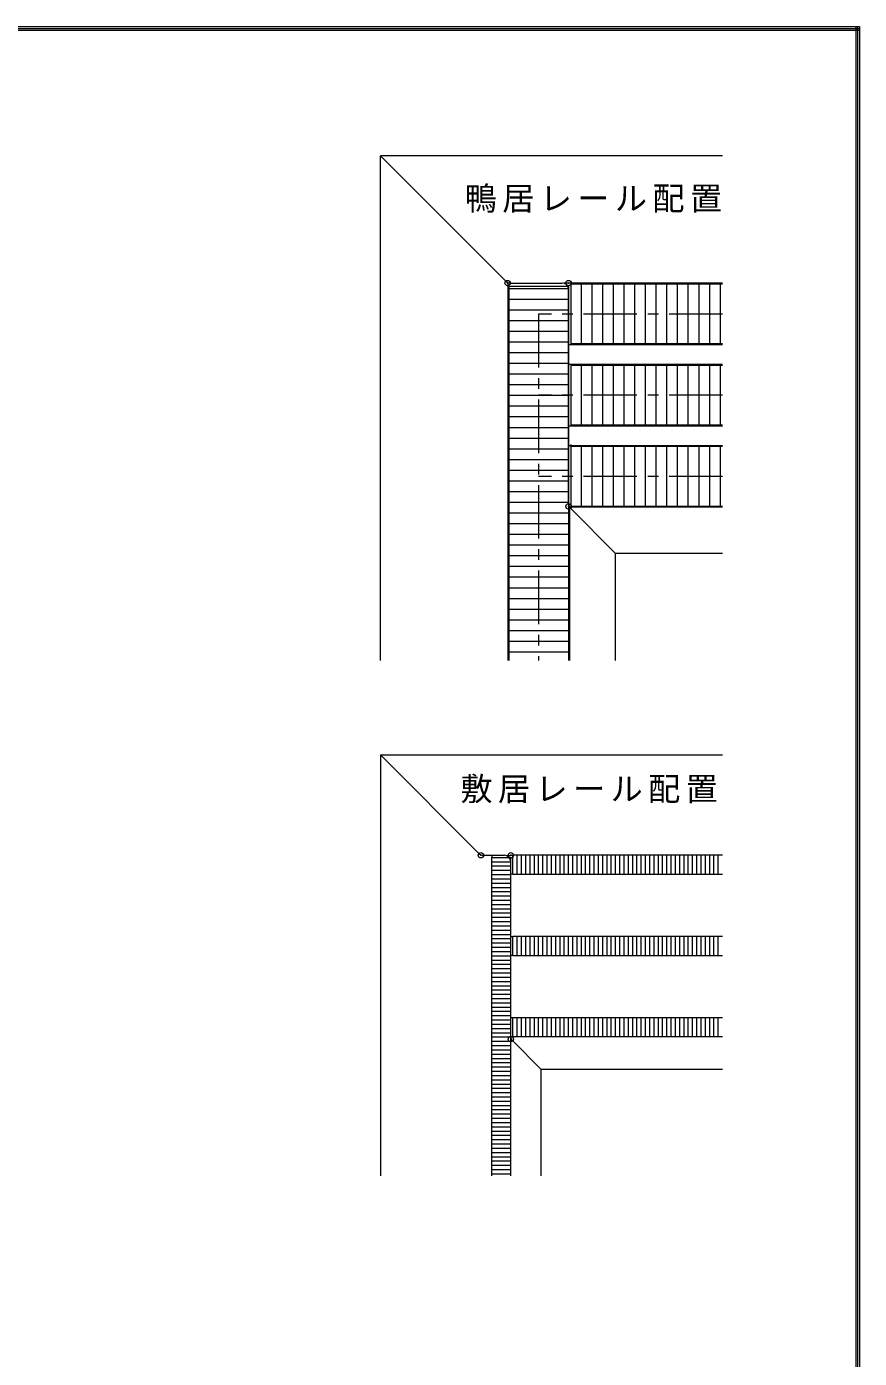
# Model space of a CAD drawing. Units: millimetres at full size, sheet at 1:5; details may follow other scales. Extents: x -957 to 993, y -689 to 708.
# Drawn here: x 603 to 993, y 85 to 708 of the extents above; entities that cross this region are included whole.
import ezdxf

# ---------------------------------------------------------------- set-up
doc = ezdxf.new("R2010")
doc.units = ezdxf.units.MM
doc.header["$LTSCALE"] = 5
doc.header["$PDMODE"] = 32
doc.header["$PDSIZE"] = 2.5
doc.linetypes.add('CHAIN1', pattern=[8, 5, -1, 1, -1])
doc.layers.add('0-B_寸法', color=7, linetype='Continuous', lineweight=9)
doc.layers.add('F-1_枠', color=6, linetype='Continuous', lineweight=9)
doc.styles.add('ＭＳ ゴシック', font='')
doc.styles.get('ＭＳ ゴシック').set_extended_font_data('MS Gothic')

msp = doc.modelspace()

# ---------------------------------------------------------------- linework, layer by layer
at = {"layer": '0-B_寸法'}
for p, q in [((827.419, 588.528), (768.798, 647.149)), ((928.798, 647.149), (768.798, 647.149)), ((768.798, 411.149), (768.798, 647.149)), ((828.398, 587.876), (828.398, 411.149)), ((828.798, 586.149), (856.798, 586.149)), ((828.798, 586.149), (828.798, 411.149)), ((829.541, 587.649), (853.798, 587.649)), ((928.798, 587.549), (854.566, 587.549)), ((856.798, 586.149), (856.798, 411.149)), ((857.798, 587.149), (857.798, 559.149)), ((928.798, 587.149), (857.798, 587.149)), ((862.798, 559.149), (862.798, 587.149)), ((867.798, 559.149), (867.798, 587.149)), ((872.798, 559.149), (872.798, 587.149)), ((877.798, 559.149), (877.798, 587.149)), ((882.798, 559.149), (882.798, 587.149)), ((887.798, 559.149), (887.798, 587.149)), ((892.798, 559.149), (892.798, 587.149)), ((897.798, 559.149), (897.798, 587.149)), ((902.798, 559.149), (902.798, 587.149)), ((907.798, 559.149), (907.798, 587.149)), ((912.798, 559.149), (912.798, 587.149)), ((917.798, 559.149), (917.798, 587.149)), ((922.798, 559.149), (922.798, 587.149)), ((927.798, 559.149), (927.798, 587.149)), ((828.798, 585.149), (856.798, 585.149)), ((828.798, 580.149), (856.798, 580.149)), ((856.798, 484.392), (856.798, 584.649)), ((828.798, 575.149), (856.798, 575.149)), ((828.798, 570.149), (856.798, 570.149)), ((828.798, 565.149), (856.798, 565.149)), ((828.798, 560.149), (856.798, 560.149)), ((828.798, 555.149), (856.798, 555.149)), ((928.798, 558.749), (856.798, 558.749)), ((928.798, 559.149), (857.798, 559.149)), ((828.798, 550.149), (856.798, 550.149)), ((928.798, 549.549), (856.798, 549.549)), ((857.798, 549.149), (857.798, 521.149)), ((928.798, 549.149), (857.798, 549.149)), ((862.798, 521.149), (862.798, 549.149)), ((867.798, 521.149), (867.798, 549.149)), ((872.798, 521.149), (872.798, 549.149)), ((877.798, 521.149), (877.798, 549.149)), ((882.798, 521.149), (882.798, 549.149)), ((887.798, 521.149), (887.798, 549.149)), ((892.798, 521.149), (892.798, 549.149)), ((897.798, 521.149), (897.798, 549.149)), ((902.798, 521.149), (902.798, 549.149)), ((907.798, 521.149), (907.798, 549.149)), ((912.798, 521.149), (912.798, 549.149)), ((917.798, 521.149), (917.798, 549.149)), ((922.798, 521.149), (922.798, 549.149)), ((927.798, 521.149), (927.798, 549.149)), ((828.798, 545.149), (856.798, 545.149)), ((828.798, 540.149), (856.798, 540.149)), ((828.798, 535.149), (856.798, 535.149)), ((828.798, 530.149), (856.798, 530.149)), ((828.798, 525.149), (856.798, 525.149)), ((828.798, 520.149), (856.798, 520.149)), ((928.798, 520.749), (856.798, 520.749)), ((928.798, 521.149), (857.798, 521.149)), ((828.798, 515.149), (856.798, 515.149)), ((928.798, 511.549), (856.798, 511.549)), ((857.798, 512.149), (857.798, 482.149)), ((857.798, 511.149), (857.798, 483.149)), ((928.798, 511.149), (857.798, 511.149)), ((862.798, 483.149), (862.798, 511.149)), ((867.798, 483.149), (867.798, 511.149)), ((872.798, 483.149), (872.798, 511.149)), ((877.798, 483.149), (877.798, 511.149)), ((882.798, 483.149), (882.798, 511.149)), ((887.798, 483.149), (887.798, 511.149)), ((892.798, 483.149), (892.798, 511.149)), ((897.798, 483.149), (897.798, 511.149)), ((902.798, 483.149), (902.798, 511.149)), ((907.798, 483.149), (907.798, 511.149)), ((912.798, 483.149), (912.798, 511.149)), ((917.798, 483.149), (917.798, 511.149)), ((922.798, 483.149), (922.798, 511.149)), ((927.798, 483.149), (927.798, 511.149)), ((828.798, 510.149), (856.798, 510.149)), ((828.798, 505.149), (856.798, 505.149)), ((828.798, 500.149), (856.798, 500.149)), ((828.798, 495.149), (856.798, 495.149)), ((828.798, 490.149), (856.798, 490.149)), ((828.798, 485.149), (856.798, 485.149)), ((828.798, 480.149), (856.798, 480.149)), ((857.198, 482.895), (857.198, 411.149)), ((928.798, 482.749), (857.288, 482.749)), ((857.677, 482.271), (878.798, 461.149)), ((928.798, 483.149), (857.798, 483.149)), ((828.798, 475.149), (856.798, 475.149)), ((828.798, 470.149), (856.798, 470.149)), ((828.798, 465.149), (856.798, 465.149)), ((928.798, 461.149), (878.798, 461.149)), ((878.798, 411.149), (878.798, 461.149)), ((828.798, 460.149), (856.798, 460.149)), ((828.798, 455.149), (856.798, 455.149)), ((828.798, 450.149), (856.798, 450.149)), ((828.798, 445.149), (856.798, 445.149)), ((828.798, 440.149), (856.798, 440.149)), ((828.798, 435.149), (856.798, 435.149)), ((828.798, 430.149), (856.798, 430.149)), ((828.798, 425.149), (856.798, 425.149)), ((828.798, 420.149), (856.798, 420.149)), ((828.798, 415.149), (856.798, 415.149)), ((814.919, 320.847), (768.798, 366.969)), ((768.798, 366.969), (768.798, 169.969)), ((768.798, 366.969), (928.798, 366.969)), ((817.041, 319.969), (826.798, 319.969)), ((820.798, 318.969), (829.798, 318.969)), ((820.798, 318.969), (820.798, 169.969)), ((820.898, 319.969), (820.898, 318.969)), ((827.566, 319.869), (829.698, 319.869)), ((830.798, 319.869), (829.698, 319.869)), ((829.798, 169.969), (829.798, 318.969)), ((830.798, 310.969), (830.798, 319.969)), ((928.798, 319.969), (830.798, 319.969)), ((832.798, 310.969), (832.798, 319.969)), ((834.798, 310.969), (834.798, 319.969)), ((836.798, 310.969), (836.798, 319.969)), ((838.798, 310.969), (838.798, 319.969)), ((840.798, 310.969), (840.798, 319.969)), ((842.798, 310.969), (842.798, 319.969)), ((844.798, 310.969), (844.798, 319.969)), ((846.798, 310.969), (846.798, 319.969)), ((848.798, 310.969), (848.798, 319.969)), ((850.798, 310.969), (850.798, 319.969)), ((852.798, 310.969), (852.798, 319.969)), ((854.798, 310.969), (854.798, 319.969)), ((856.798, 310.969), (856.798, 319.969)), ((858.798, 310.969), (858.798, 319.969)), ((860.798, 310.969), (860.798, 319.969)), ((862.798, 310.969), (862.798, 319.969)), ((864.798, 310.969), (864.798, 319.969)), ((866.798, 310.969), (866.798, 319.969)), ((868.798, 310.969), (868.798, 319.969)), ((870.798, 310.969), (870.798, 319.969)), ((872.798, 310.969), (872.798, 319.969)), ((874.798, 310.969), (874.798, 319.969)), ((876.798, 310.969), (876.798, 319.969)), ((878.798, 310.969), (878.798, 319.969)), ((880.798, 310.969), (880.798, 319.969)), ((882.798, 310.969), (882.798, 319.969)), ((884.798, 310.969), (884.798, 319.969)), ((886.798, 310.969), (886.798, 319.969)), ((888.798, 310.969), (888.798, 319.969)), ((890.798, 310.969), (890.798, 319.969)), ((892.798, 310.969), (892.798, 319.969)), ((894.798, 310.969), (894.798, 319.969)), ((896.798, 310.969), (896.798, 319.969)), ((898.798, 310.969), (898.798, 319.969)), ((900.798, 310.969), (900.798, 319.969)), ((902.798, 310.969), (902.798, 319.969)), ((904.798, 310.969), (904.798, 319.969)), ((906.798, 310.969), (906.798, 319.969)), ((908.798, 310.969), (908.798, 319.969)), ((910.798, 310.969), (910.798, 319.969)), ((912.798, 310.969), (912.798, 319.969)), ((914.798, 310.969), (914.798, 319.969)), ((916.798, 310.969), (916.798, 319.969)), ((918.798, 310.969), (918.798, 319.969)), ((920.798, 310.969), (920.798, 319.969)), ((922.798, 310.969), (922.798, 319.969)), ((924.798, 310.969), (924.798, 319.969)), ((926.798, 310.969), (926.798, 319.969)), ((820.798, 316.969), (829.798, 316.969)), ((820.798, 314.969), (829.798, 314.969)), ((820.798, 312.969), (829.798, 312.969)), ((820.798, 310.969), (829.798, 310.969)), ((820.798, 308.969), (829.798, 308.969)), ((820.798, 306.969), (829.798, 306.969)), ((830.798, 311.069), (829.798, 311.069)), ((928.798, 310.969), (830.798, 310.969)), ((820.798, 304.969), (829.798, 304.969)), ((820.798, 302.969), (829.798, 302.969)), ((820.798, 300.969), (829.798, 300.969)), ((820.798, 298.969), (829.798, 298.969)), ((820.798, 296.969), (829.798, 296.969)), ((820.798, 294.969), (829.798, 294.969)), ((820.798, 292.969), (829.798, 292.969)), ((820.798, 290.969), (829.798, 290.969)), ((820.798, 288.969), (829.798, 288.969)), ((820.798, 286.969), (829.798, 286.969)), ((820.798, 284.969), (829.798, 284.969)), ((820.798, 282.969), (829.798, 282.969)), ((820.798, 280.969), (829.798, 280.969)), ((830.798, 281.869), (829.798, 281.869)), ((830.798, 272.969), (830.798, 281.969)), ((928.798, 281.969), (830.798, 281.969)), ((832.798, 272.969), (832.798, 281.969)), ((834.798, 272.969), (834.798, 281.969)), ((836.798, 272.969), (836.798, 281.969)), ((838.798, 272.969), (838.798, 281.969)), ((840.798, 272.969), (840.798, 281.969)), ((842.798, 272.969), (842.798, 281.969)), ((844.798, 272.969), (844.798, 281.969)), ((846.798, 272.969), (846.798, 281.969)), ((848.798, 272.969), (848.798, 281.969)), ((850.798, 272.969), (850.798, 281.969)), ((852.798, 272.969), (852.798, 281.969)), ((854.798, 272.969), (854.798, 281.969)), ((856.798, 272.969), (856.798, 281.969)), ((858.798, 272.969), (858.798, 281.969)), ((860.798, 272.969), (860.798, 281.969)), ((862.798, 272.969), (862.798, 281.969)), ((864.798, 272.969), (864.798, 281.969)), ((866.798, 272.969), (866.798, 281.969)), ((868.798, 272.969), (868.798, 281.969)), ((870.798, 272.969), (870.798, 281.969)), ((872.798, 272.969), (872.798, 281.969)), ((874.798, 272.969), (874.798, 281.969)), ((876.798, 272.969), (876.798, 281.969)), ((878.798, 272.969), (878.798, 281.969)), ((880.798, 272.969), (880.798, 281.969)), ((882.798, 272.969), (882.798, 281.969)), ((884.798, 272.969), (884.798, 281.969)), ((886.798, 272.969), (886.798, 281.969)), ((888.798, 272.969), (888.798, 281.969)), ((890.798, 272.969), (890.798, 281.969)), ((892.798, 272.969), (892.798, 281.969)), ((894.798, 272.969), (894.798, 281.969)), ((896.798, 272.969), (896.798, 281.969)), ((898.798, 272.969), (898.798, 281.969)), ((900.798, 272.969), (900.798, 281.969)), ((902.798, 272.969), (902.798, 281.969)), ((904.798, 272.969), (904.798, 281.969)), ((906.798, 272.969), (906.798, 281.969)), ((908.798, 272.969), (908.798, 281.969)), ((910.798, 272.969), (910.798, 281.969)), ((912.798, 272.969), (912.798, 281.969)), ((914.798, 272.969), (914.798, 281.969)), ((916.798, 272.969), (916.798, 281.969)), ((918.798, 272.969), (918.798, 281.969)), ((920.798, 272.969), (920.798, 281.969)), ((922.798, 272.969), (922.798, 281.969)), ((924.798, 272.969), (924.798, 281.969)), ((926.798, 272.969), (926.798, 281.969)), ((820.798, 278.969), (829.798, 278.969)), ((820.798, 276.969), (829.798, 276.969)), ((820.798, 274.969), (829.798, 274.969)), ((820.798, 272.969), (829.798, 272.969)), ((820.798, 270.969), (829.798, 270.969)), ((820.798, 268.969), (829.798, 268.969)), ((830.798, 273.069), (829.798, 273.069)), ((928.798, 272.969), (830.798, 272.969)), ((820.798, 266.969), (829.798, 266.969)), ((820.798, 264.969), (829.798, 264.969)), ((820.798, 262.969), (829.798, 262.969)), ((820.798, 260.969), (829.798, 260.969)), ((820.798, 258.969), (829.798, 258.969)), ((820.798, 256.969), (829.798, 256.969)), ((820.798, 254.969), (829.798, 254.969)), ((820.798, 252.969), (829.798, 252.969)), ((820.798, 250.969), (829.798, 250.969)), ((820.798, 248.969), (829.798, 248.969)), ((820.798, 246.969), (829.798, 246.969)), ((820.798, 244.969), (829.798, 244.969)), ((820.798, 242.969), (829.798, 242.969)), ((830.798, 243.869), (829.798, 243.869)), ((830.798, 234.969), (830.798, 243.969)), ((928.798, 243.969), (830.798, 243.969)), ((832.798, 234.969), (832.798, 243.969)), ((834.798, 234.969), (834.798, 243.969)), ((836.798, 234.969), (836.798, 243.969)), ((838.798, 234.969), (838.798, 243.969)), ((840.798, 234.969), (840.798, 243.969)), ((842.798, 234.969), (842.798, 243.969)), ((844.798, 234.969), (844.798, 243.969)), ((846.798, 234.969), (846.798, 243.969)), ((848.798, 234.969), (848.798, 243.969)), ((850.798, 234.969), (850.798, 243.969)), ((852.798, 234.969), (852.798, 243.969)), ((854.798, 234.969), (854.798, 243.969)), ((856.798, 234.969), (856.798, 243.969)), ((858.798, 234.969), (858.798, 243.969)), ((860.798, 234.969), (860.798, 243.969)), ((862.798, 234.969), (862.798, 243.969)), ((864.798, 234.969), (864.798, 243.969)), ((866.798, 234.969), (866.798, 243.969)), ((868.798, 234.969), (868.798, 243.969)), ((870.798, 234.969), (870.798, 243.969)), ((872.798, 234.969), (872.798, 243.969)), ((874.798, 234.969), (874.798, 243.969)), ((876.798, 234.969), (876.798, 243.969)), ((878.798, 234.969), (878.798, 243.969)), ((880.798, 234.969), (880.798, 243.969)), ((882.798, 234.969), (882.798, 243.969)), ((884.798, 234.969), (884.798, 243.969)), ((886.798, 234.969), (886.798, 243.969)), ((888.798, 234.969), (888.798, 243.969)), ((890.798, 234.969), (890.798, 243.969)), ((892.798, 234.969), (892.798, 243.969)), ((894.798, 234.969), (894.798, 243.969)), ((896.798, 234.969), (896.798, 243.969)), ((898.798, 234.969), (898.798, 243.969)), ((900.798, 234.969), (900.798, 243.969)), ((902.798, 234.969), (902.798, 243.969)), ((904.798, 234.969), (904.798, 243.969)), ((906.798, 234.969), (906.798, 243.969)), ((908.798, 234.969), (908.798, 243.969)), ((910.798, 234.969), (910.798, 243.969)), ((912.798, 234.969), (912.798, 243.969)), ((914.798, 234.969), (914.798, 243.969)), ((916.798, 234.969), (916.798, 243.969)), ((918.798, 234.969), (918.798, 243.969)), ((920.798, 234.969), (920.798, 243.969)), ((922.798, 234.969), (922.798, 243.969)), ((924.798, 234.969), (924.798, 243.969)), ((926.798, 234.969), (926.798, 243.969)), ((820.798, 240.969), (829.798, 240.969)), ((820.798, 238.969), (829.798, 238.969)), ((820.798, 236.969), (829.798, 236.969)), ((820.798, 234.969), (829.798, 234.969)), ((820.798, 232.969), (829.798, 232.969)), ((820.798, 230.969), (829.798, 230.969)), ((830.798, 235.069), (829.801, 235.069)), ((830.677, 233.09), (843.798, 219.969)), ((928.798, 234.969), (830.798, 234.969)), ((820.798, 228.969), (829.798, 228.969)), ((820.798, 226.969), (829.798, 226.969)), ((820.798, 224.969), (829.798, 224.969)), ((820.798, 222.969), (829.798, 222.969)), ((820.798, 220.969), (829.798, 220.969)), ((820.798, 218.969), (829.798, 218.969)), ((843.798, 219.969), (843.798, 169.969)), ((843.798, 219.969), (928.798, 219.969)), ((820.798, 216.969), (829.798, 216.969)), ((820.798, 214.969), (829.798, 214.969)), ((820.798, 212.969), (829.798, 212.969)), ((820.798, 210.969), (829.798, 210.969)), ((820.798, 208.969), (829.798, 208.969)), ((820.798, 206.969), (829.798, 206.969)), ((820.798, 204.969), (829.798, 204.969)), ((820.798, 202.969), (829.798, 202.969)), ((820.798, 200.969), (829.798, 200.969)), ((820.798, 198.969), (829.798, 198.969)), ((820.798, 196.969), (829.798, 196.969)), ((820.798, 194.969), (829.798, 194.969)), ((820.798, 192.969), (829.798, 192.969)), ((820.798, 190.969), (829.798, 190.969)), ((820.798, 188.969), (829.798, 188.969)), ((820.798, 186.969), (829.798, 186.969)), ((820.798, 184.969), (829.798, 184.969)), ((820.798, 182.969), (829.798, 182.969)), ((820.798, 180.969), (829.798, 180.969)), ((820.798, 178.969), (829.798, 178.969)), ((820.798, 176.969), (829.798, 176.969)), ((820.798, 174.969), (829.798, 174.969)), ((820.798, 172.969), (829.798, 172.969)), ((820.798, 170.969), (829.798, 170.969))]:
    msp.add_line(p, q, dxfattribs=at)
at = {"layer": '0-B_寸法', "linetype": 'CHAIN1'}
for p, q in [((928.798, 535.149), (842.798, 535.149)), ((928.798, 497.149), (842.798, 497.149))]:
    msp.add_line(p, q, dxfattribs=at)
msp.add_lwpolyline([(928.798, 573.149), (842.798, 573.149), (842.798, 411.149)], dxfattribs=at)
at = {"layer": '0-B_寸法'}
for centre, start, end in [((829.541, 590.649), 225, 270), ((853.798, 584.649), 0, 90), ((859.798, 484.392), 180, 225), ((817.041, 322.969), 225, 270), ((826.798, 316.969), 0, 90), ((832.798, 235.211), 180, 225)]:
    msp.add_arc(centre, 3, start, end, dxfattribs=at)
for p in [(828.298, 587.649), (856.798, 587.649), (856.798, 483.149), (815.798, 319.969), (829.798, 319.969), (829.798, 233.969)]:
    msp.add_point(p, dxfattribs=at)
at = {"layer": 'F-1_枠'}
for p, q in [((-957.218, 707.602), (992.782, 707.602)), ((-957.218, 706.769), (992.782, 706.769)), ((-957.218, 705.935), (992.782, 705.935)), ((991.115, 707.602), (991.115, -689.065)), ((991.948, 707.602), (991.948, -689.065)), ((992.782, 707.602), (992.782, -689.065))]:
    msp.add_line(p, q, dxfattribs=at)

# ---------------------------------------------------------------- texts
at = {"layer": '0-B_寸法', "char_height": 11, "attachment_point": 7, "style": 'ＭＳ ゴシック'}
for s, insert in [('\\T1.17;鴨居レール配置', (808.256, 620.54)), ('\\T1.17;敷居レール配置', (806.258, 344.294))]:
    msp.add_mtext(s, dxfattribs=dict(at, insert=insert))

doc.saveas('drawing.dxf')
